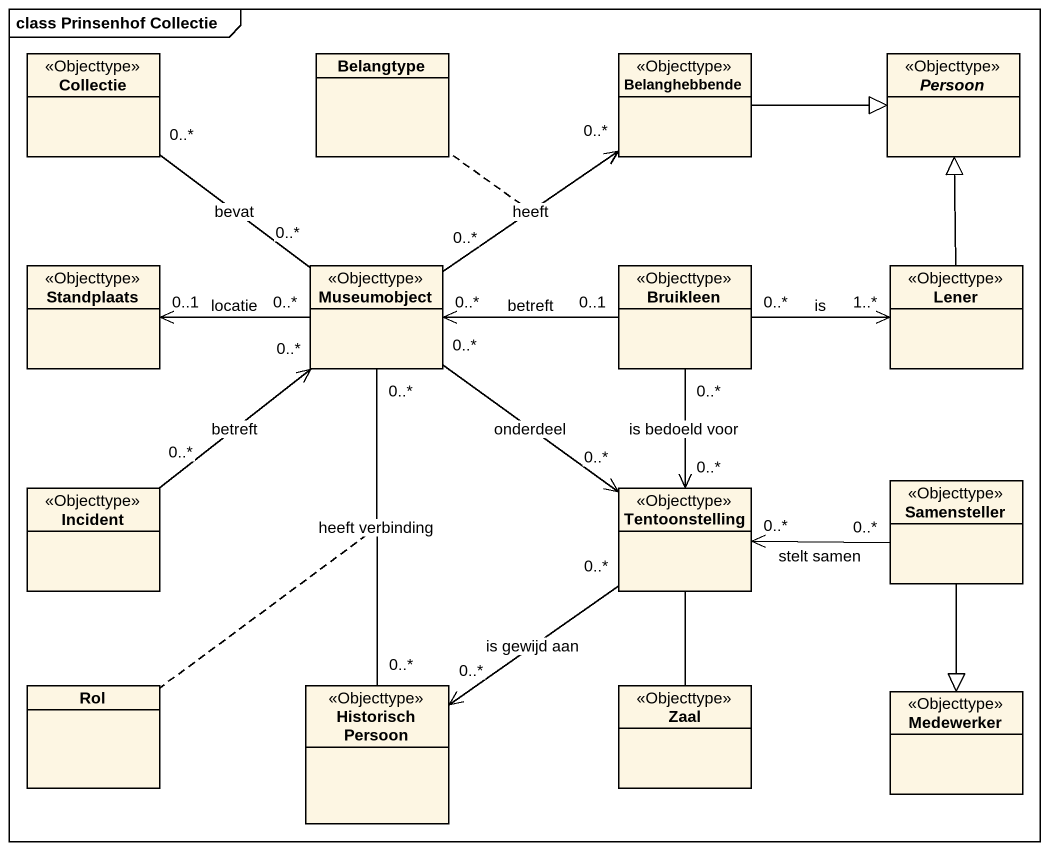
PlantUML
@startuml
mainframe class Prinsenhof Collectie
hide circle
hide empty members
class Collectie <<Objecttype>>
class Belangtype
class Belanghebbende <<Objecttype>>
abstract class Persoon <<Objecttype>>
class Standplaats <<Objecttype>>
class Museumobject <<Objecttype>>
class Bruikleen <<Objecttype>>
class Lener <<Objecttype>>
class Incident <<Objecttype>>
class Tentoonstelling <<Objecttype>>
class Samensteller <<Objecttype>>
class Rol
class "Historisch Persoon" as Historisch_Persoon <<Objecttype>>
class Zaal <<Objecttype>>
class Medewerker <<Objecttype>>
Collectie "0..*" -- "0..*" Museumobject : bevat
Belanghebbende -right-|> Persoon
Museumobject "0..*" -up-> "0..*" Belanghebbende : heeft
(Museumobject, Belanghebbende) .. Belangtype
Museumobject "0..*" -left-> "0..1" Standplaats : locatie
Museumobject "0..*" <-right- "0..1" Bruikleen : betreft
Museumobject "0..*" --> "0..*" Tentoonstelling : onderdeel
Museumobject "0..*" -- "0..*" Historisch_Persoon : heeft verbinding
(Museumobject, Historisch_Persoon) .. Rol
Bruikleen "0..*" --> "0..*" Tentoonstelling : is bedoeld voor
Lener -up-|> Persoon
Lener "1..*" <-left- "0..*" Bruikleen : is
Incident "0..*" -up-> "0..*" Museumobject : betreft
Tentoonstelling "0..*" --> "0..*" Historisch_Persoon : is gewijd aan
Tentoonstelling -- Zaal
Samensteller "0..*" -left-> "0..*" Tentoonstelling : stelt samen
Samensteller --|> Medewerker
@enduml
